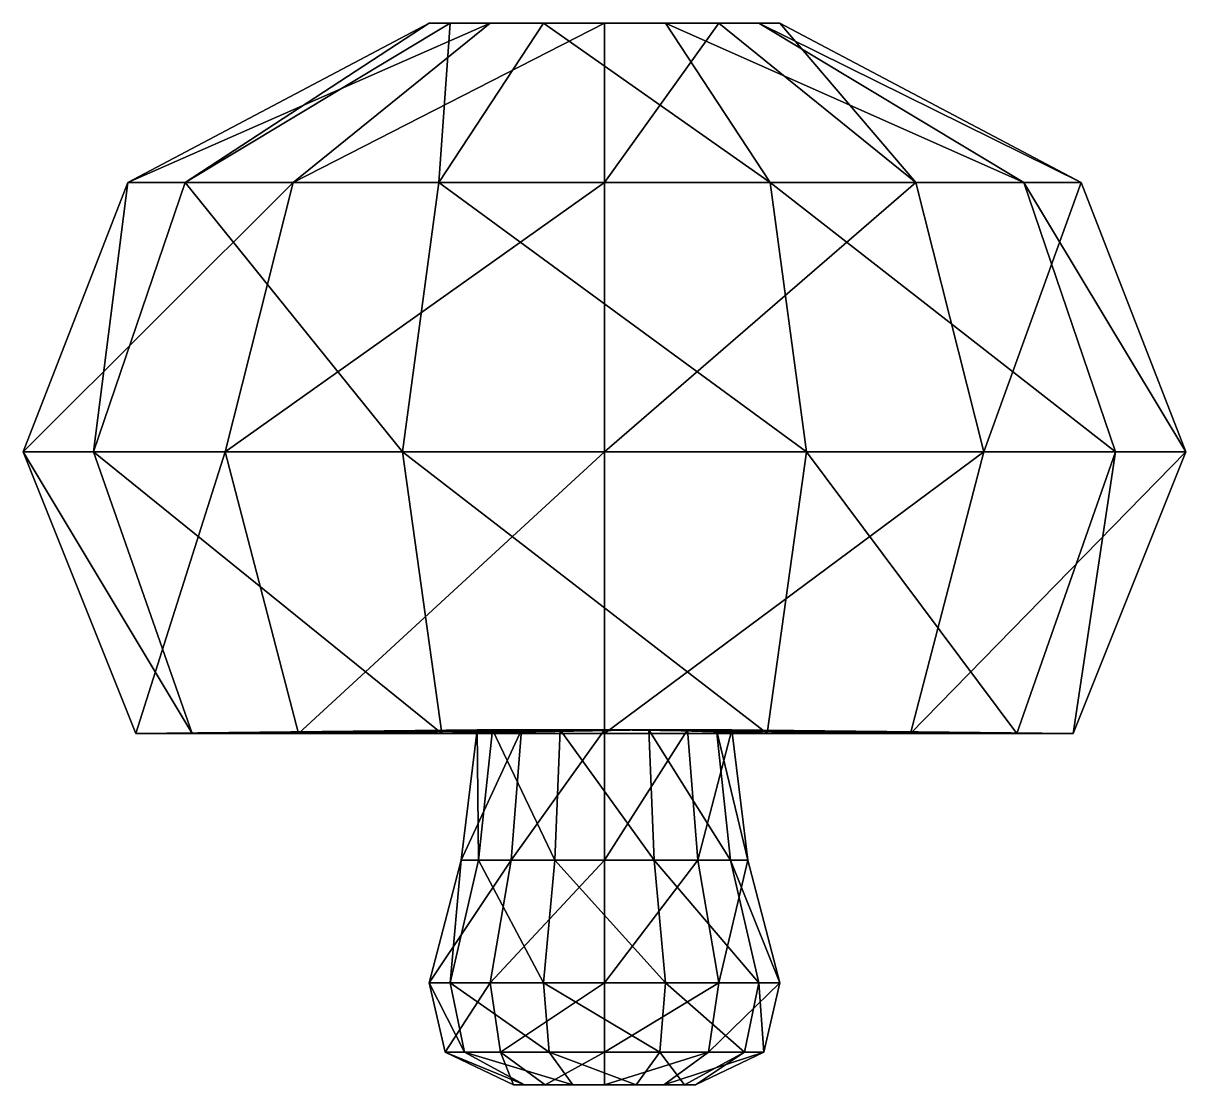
# Model space of a CAD drawing. Extents: x -74 to 74, y 0 to 134.
import ezdxf

# ---------------------------------------------------------------- set-up
doc = ezdxf.new("R2010")
doc.units = 0
doc.layers.add('mushroom01', color=250, linetype='CONTINUOUS')

msp = doc.modelspace()

# ---------------------------------------------------------------- meshes
at = {"layer": 'mushroom01'}
mesh = msp.add_polyface(dxfattribs=at)
corners = [(-10.517478, 44.891008, 12.534242), (0, 0, 11.691264), (0, 4.129963, 20.467435), (0, 12.906134, 22.532416), (0, 28.393494, 18.402453), (0, 44.891008, 16.362291), (-60.320279, 114.090221, 10.636093), (0, 44.397099, 60.218326), (0, 80.018028, 74.673195), (0, 114.090221, 61.250817), (0, 134.223789, 22.532416), (0, -0.524772), (-38.707594, 44.397099, 46.129914), (7.514999, 0, 8.956028), (13.156213, 4.129963, 15.678965), (14.483558, 12.906134, 17.260832), (11.828869, 28.393494, 14.097097), (10.517478, 44.891008, 12.534242), (-22.190098, 134.223789, 3.912713), (38.707594, 44.397099, 46.129914), (47.999005, 80.018028, 57.202986), (39.371266, 114.090221, 46.920848), (14.483558, 134.223789, 17.260832), (0, -0.524772), (-47.999005, 80.018028, 57.202986), (11.513647, 0, 2.030167), (20.156488, 4.129963, 3.554133), (22.190098, 12.906134, 3.912713), (18.122879, 28.393494, 3.195552), (16.113711, 44.891008, 2.841282), (0, -0.524772), (59.303474, 44.397099, 10.456803), (73.538742, 80.018028, 12.966864), (60.320279, 114.090221, 10.636093), (22.190098, 134.223789, 3.912713), (0, -0.524772), (-39.371266, 114.090221, 46.920848), (10.124931, 0, -5.845632), (17.725318, 4.129963, -10.233717), (19.513645, 12.906134, -11.266208), (15.936992, 28.393494, -9.201227), (14.17016, 44.891008, -8.181146), (0, -0.524772), (52.1506, 44.397099, -30.109163), (64.668884, 80.018028, -37.336598), (53.044763, 114.090221, -30.625408), (19.513645, 134.223789, -11.266208), (0, -0.524772), (-14.483558, 134.223789, 17.260832), (3.998648, 0, -10.986194), (7.000275, 4.129963, -19.233097), (7.70654, 12.906134, -21.173545), (6.29401, 28.393494, -17.292649), (5.596233, 44.891008, -15.375524), (-7.514999, 0, 8.956028), (20.59588, 44.397099, -56.586716), (25.539737, 80.018028, -70.169851), (20.949013, 114.090221, -57.55694), (7.70654, 134.223789, -21.173545), (0, -0.524772), (0, -0.524772), (-3.998648, 0, -10.986194), (-7.000275, 4.129963, -19.233097), (-7.70654, 12.906134, -21.173545), (-6.29401, 28.393494, -17.292649), (-5.596233, 44.891008, -15.375524), (-13.156213, 4.129963, 15.678965), (-20.59588, 44.397099, -56.586716), (-25.539737, 80.018028, -70.169851), (-20.949013, 114.090221, -57.55694), (-7.70654, 134.223789, -21.173545), (0, -0.524772), (0, -0.524772), (-10.124931, 0, -5.845632), (-17.725318, 4.129963, -10.233717), (-19.513645, 12.906134, -11.266208), (-15.936992, 28.393494, -9.201227), (-14.17016, 44.891008, -8.181146), (-14.483558, 12.906134, 17.260832), (-52.1506, 44.397099, -30.109163), (-64.668884, 80.018028, -37.336598), (-53.044763, 114.090221, -30.625408), (-19.513645, 134.223789, -11.266208), (0, -0.524772), (0, -0.524772), (-11.513647, 0, 2.030167), (-20.156488, 4.129963, 3.554133), (-22.190098, 12.906134, 3.912713), (-18.122879, 28.393494, 3.195552), (-16.113711, 44.891008, 2.841282), (-11.828869, 28.393494, 14.097097), (-59.303474, 44.397099, 10.456803), (-73.538742, 80.018028, 12.966864)]
mesh.append_faces([[corners[k] for k in face] for face in [(1, 13, 25), (1, 2, 14), (2, 3, 15), (3, 4, 16), (4, 5, 17), (5, 7, 19), (88, 89, 0), (7, 8, 20), (8, 9, 21), (9, 10, 22), (22, 10, 48), (25, 37, 49), (13, 14, 26), (14, 15, 27), (15, 16, 28), (16, 17, 29), (17, 19, 31), (89, 91, 12), (19, 20, 32), (20, 21, 33), (21, 22, 34), (18, 82, 70), (54, 25, 49), (25, 26, 38), (26, 27, 39), (27, 28, 40), (28, 29, 41), (29, 31, 43), (91, 92, 24), (31, 32, 44), (32, 33, 45), (33, 34, 46), (18, 70, 34), (85, 49, 61), (37, 38, 50), (38, 39, 51), (39, 40, 52), (40, 41, 53), (41, 43, 55), (87, 88, 90), (43, 44, 56), (44, 45, 57), (45, 46, 58), (70, 58, 46), (54, 66, 2), (49, 50, 62), (50, 51, 63), (51, 52, 64), (52, 53, 65), (53, 55, 67), (92, 6, 36), (55, 56, 68), (56, 57, 69), (57, 58, 70), (36, 48, 10), (66, 78, 3), (61, 62, 74), (62, 63, 75), (63, 64, 76), (64, 65, 77), (65, 67, 79), (6, 18, 48), (67, 68, 80), (68, 69, 81), (69, 70, 82), (12, 7, 5), (78, 90, 4), (73, 74, 86), (74, 75, 87), (75, 76, 88), (76, 77, 89), (77, 79, 91), (24, 36, 9), (79, 80, 92), (80, 81, 6), (81, 82, 18), (12, 24, 8), (90, 0, 5), (85, 86, 66), (86, 87, 78), (1, 25, 54), (1, 14, 13), (2, 15, 14), (3, 16, 15), (4, 17, 16), (5, 19, 17), (88, 0, 90), (7, 20, 19), (8, 21, 20), (9, 22, 21), (22, 48, 18), (13, 26, 25), (14, 27, 26), (15, 28, 27), (16, 29, 28), (17, 31, 29), (89, 12, 0), (19, 32, 31), (20, 33, 32), (21, 34, 33), (54, 49, 85), (25, 38, 37), (26, 39, 38), (27, 40, 39), (28, 41, 40), (29, 43, 41), (91, 24, 12), (31, 44, 43), (32, 45, 44), (33, 46, 45), (18, 34, 22), (85, 61, 73), (37, 50, 49), (38, 51, 50), (39, 52, 51), (40, 53, 52), (41, 55, 53), (87, 90, 78), (43, 56, 55), (44, 57, 56), (45, 58, 57), (70, 46, 34), (54, 2, 1), (49, 62, 61), (50, 63, 62), (51, 64, 63), (52, 65, 64), (53, 67, 65), (92, 36, 24), (55, 68, 67), (56, 69, 68), (57, 70, 69), (36, 10, 9), (66, 3, 2), (61, 74, 73), (62, 75, 74), (63, 76, 75), (64, 77, 76), (65, 79, 77), (6, 48, 36), (67, 80, 79), (68, 81, 80), (69, 82, 81), (12, 5, 0), (78, 4, 3), (73, 86, 85), (74, 87, 86), (75, 88, 87), (76, 89, 88), (77, 91, 89), (24, 9, 8), (79, 92, 91), (80, 6, 92), (81, 18, 6), (12, 8, 7), (90, 5, 4), (85, 66, 54), (86, 78, 66)]])

doc.saveas('drawing.dxf')
